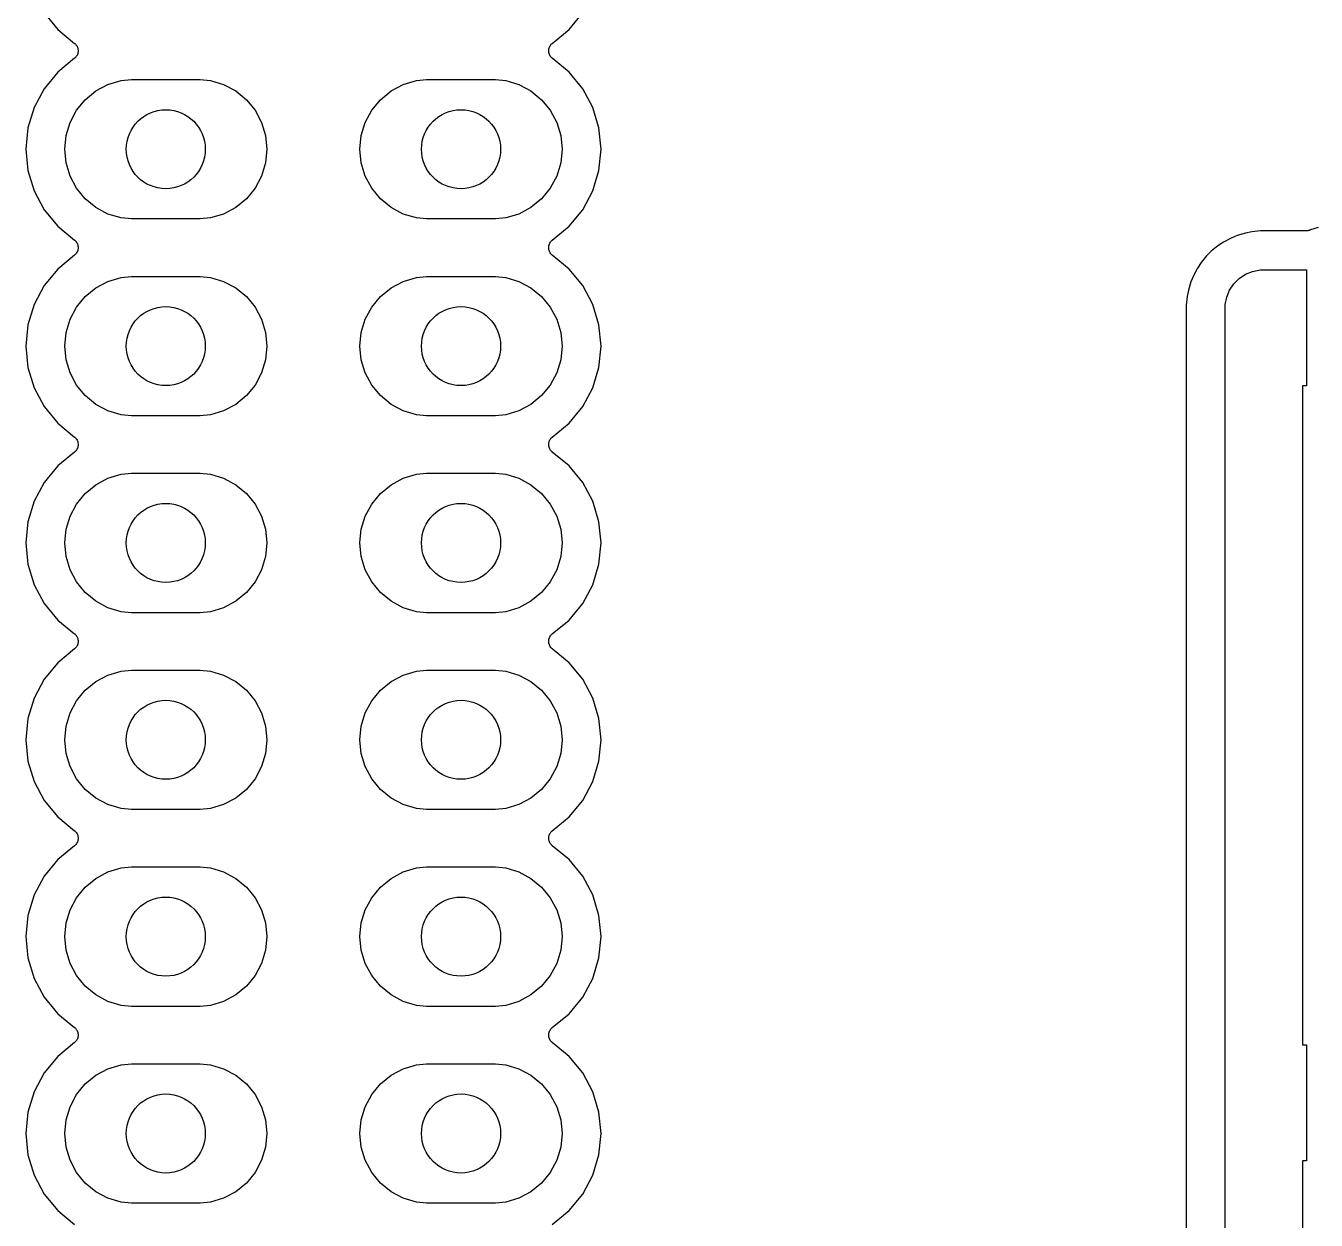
# Model space of a CAD drawing. Extents: x 1.67 to 6.2, y -5.98 to -1.89.
# Drawn here: x 4.532 to 5.188, y -3.111 to -2.504 of the extents above; entities that cross this region are included whole.
import ezdxf

# ---------------------------------------------------------------- set-up
doc = ezdxf.new("R2010")
doc.units = 0
doc.header["$MEASUREMENT"] = 0
doc.layers.add('BLACK', color=7, linetype='CONTINUOUS')

msp = doc.modelspace()

# ---------------------------------------------------------------- linework, layer by layer
at = {"layer": 'BLACK', "linetype": 'CONTINUOUS'}
for p, q in [((4.54174, -2.49754), (4.54863, -2.50593)), ((4.80845, -2.50593), (4.81534, -2.49754)), ((4.54863, -2.50593), (4.5572, -2.51297)), ((4.79988, -2.51297), (4.80845, -2.50593)), ((4.5572, -2.51297), (4.55723, -2.51299)), ((4.55723, -2.51299), (4.55723, -2.51299)), ((4.55723, -2.51299), (4.55723, -2.51299)), ((4.55723, -2.51299), (4.55725, -2.51301)), ((4.55725, -2.51301), (4.55758, -2.51335)), ((4.55758, -2.51335), (4.55791, -2.51368)), ((4.55791, -2.51368), (4.55791, -2.51369)), ((4.55791, -2.51369), (4.55792, -2.5137)), ((4.55792, -2.5137), (4.55818, -2.51409)), ((4.55818, -2.51409), (4.55843, -2.51448)), ((4.55843, -2.51448), (4.55844, -2.51449)), ((4.55844, -2.51449), (4.55845, -2.5145)), ((4.55845, -2.5145), (4.55862, -2.51494)), ((4.55862, -2.51494), (4.5588, -2.51537)), ((4.5588, -2.51537), (4.5588, -2.51538)), ((4.5588, -2.51538), (4.55881, -2.5154)), ((4.55881, -2.5154), (4.55889, -2.51585)), ((4.55897, -2.5173), (4.55888, -2.51776)), ((4.55889, -2.51585), (4.55898, -2.51631)), ((4.55898, -2.51727), (4.55897, -2.51729)), ((4.55897, -2.51729), (4.55897, -2.5173)), ((4.55898, -2.51631), (4.55898, -2.51633)), ((4.55898, -2.51633), (4.55898, -2.51634)), ((4.55898, -2.51634), (4.55898, -2.51681)), ((4.55898, -2.51681), (4.55898, -2.51727)), ((4.7981, -2.5172), (4.79811, -2.51673)), ((4.79811, -2.51722), (4.7981, -2.5172)), ((4.79811, -2.51624), (4.79821, -2.51578)), ((4.79811, -2.51626), (4.79811, -2.51624)), ((4.79811, -2.51627), (4.79811, -2.51626)), ((4.79811, -2.51673), (4.79811, -2.51627)), ((4.79811, -2.51723), (4.79811, -2.51722)), ((4.7982, -2.51769), (4.79811, -2.51723)), ((4.79821, -2.51578), (4.7983, -2.51533)), ((4.7983, -2.51533), (4.79831, -2.51532)), ((4.79831, -2.5153), (4.79849, -2.51487)), ((4.79831, -2.51532), (4.79831, -2.5153)), ((4.79849, -2.51487), (4.79867, -2.51444)), ((4.79867, -2.51444), (4.79868, -2.51443)), ((4.79868, -2.51442), (4.79895, -2.51403)), ((4.79868, -2.51443), (4.79868, -2.51442)), ((4.79895, -2.51403), (4.79921, -2.51365)), ((4.79921, -2.51365), (4.79922, -2.51364)), ((4.79922, -2.51362), (4.79956, -2.5133)), ((4.79922, -2.51364), (4.79922, -2.51362)), ((4.79956, -2.5133), (4.79988, -2.51297)), ((4.5572, -2.52058), (4.54863, -2.52761)), ((4.55753, -2.52025), (4.5572, -2.52058)), ((4.55786, -2.51992), (4.55753, -2.52025)), ((4.55787, -2.51991), (4.55786, -2.51992)), ((4.55788, -2.5199), (4.55787, -2.51991)), ((4.55814, -2.51951), (4.55788, -2.5199)), ((4.5584, -2.51913), (4.55814, -2.51951)), ((4.55841, -2.51911), (4.5584, -2.51913)), ((4.55842, -2.5191), (4.55841, -2.51911)), ((4.5586, -2.51867), (4.55842, -2.5191)), ((4.55878, -2.51824), (4.5586, -2.51867)), ((4.55879, -2.51821), (4.55878, -2.51823)), ((4.55878, -2.51823), (4.55878, -2.51824)), ((4.55888, -2.51776), (4.55879, -2.51821)), ((4.79828, -2.51815), (4.7982, -2.51769)), ((4.79829, -2.51816), (4.79828, -2.51815)), ((4.79829, -2.51818), (4.79829, -2.51816)), ((4.79847, -2.51861), (4.79829, -2.51818)), ((4.79864, -2.51904), (4.79847, -2.51861)), ((4.79865, -2.51905), (4.79864, -2.51904)), ((4.79865, -2.51906), (4.79865, -2.51905)), ((4.79891, -2.51945), (4.79865, -2.51906)), ((4.79916, -2.51984), (4.79891, -2.51945)), ((4.79917, -2.51985), (4.79916, -2.51984)), ((4.79918, -2.51987), (4.79917, -2.51985)), ((4.79951, -2.5202), (4.79918, -2.51987)), ((4.79983, -2.52053), (4.79951, -2.5202)), ((4.79985, -2.52055), (4.79983, -2.52053)), ((4.79986, -2.52055), (4.79985, -2.52055)), ((4.79985, -2.52055), (4.79985, -2.52055)), ((4.79988, -2.52058), (4.79986, -2.52055)), ((4.80845, -2.52761), (4.79988, -2.52058)), ((4.54863, -2.52761), (4.54174, -2.536)), ((4.81534, -2.536), (4.80845, -2.52761)), ((4.54174, -2.536), (4.53663, -2.54558)), ((4.56262, -2.5416), (4.56801, -2.53717)), ((4.56801, -2.53717), (4.57417, -2.53388)), ((4.57417, -2.53388), (4.58085, -2.53185)), ((4.58085, -2.53185), (4.58605, -2.53134)), ((4.58605, -2.53134), (4.62103, -2.53134)), ((4.62103, -2.53134), (4.62624, -2.53185)), ((4.62624, -2.53185), (4.63292, -2.53388)), ((4.63292, -2.53388), (4.63907, -2.53717)), ((4.63907, -2.53717), (4.64447, -2.5416)), ((4.71262, -2.5416), (4.71801, -2.53717)), ((4.71801, -2.53717), (4.72417, -2.53388)), ((4.72417, -2.53388), (4.73085, -2.53185)), ((4.73085, -2.53185), (4.73605, -2.53134)), ((4.73605, -2.53134), (4.77103, -2.53134)), ((4.77103, -2.53134), (4.77624, -2.53185)), ((4.77624, -2.53185), (4.78292, -2.53388)), ((4.78292, -2.53388), (4.78907, -2.53717)), ((4.78907, -2.53717), (4.79447, -2.5416)), ((4.82046, -2.54558), (4.81534, -2.536)), ((4.55819, -2.54699), (4.56262, -2.5416)), ((4.64447, -2.5416), (4.6489, -2.54699)), ((4.70819, -2.54699), (4.71262, -2.5416)), ((4.79447, -2.5416), (4.7989, -2.54699)), ((4.53663, -2.54558), (4.53347, -2.55597)), ((4.5549, -2.55315), (4.55819, -2.54699)), ((4.6489, -2.54699), (4.65219, -2.55315)), ((4.7049, -2.55315), (4.70819, -2.54699)), ((4.7989, -2.54699), (4.80219, -2.55315)), ((4.82361, -2.55597), (4.82046, -2.54558)), ((4.53347, -2.55597), (4.53241, -2.56677)), ((4.55287, -2.55983), (4.5549, -2.55315)), ((4.65219, -2.55315), (4.65421, -2.55983)), ((4.70287, -2.55983), (4.7049, -2.55315)), ((4.80219, -2.55315), (4.80421, -2.55983)), ((4.82468, -2.56677), (4.82361, -2.55597)), ((4.55219, -2.56677), (4.55287, -2.55983)), ((4.65421, -2.55983), (4.6549, -2.56677)), ((4.70219, -2.56677), (4.70287, -2.55983)), ((4.80421, -2.55983), (4.8049, -2.56677)), ((4.53241, -2.56677), (4.53347, -2.57758)), ((4.55287, -2.57372), (4.55219, -2.56677)), ((4.6549, -2.56677), (4.65421, -2.57372)), ((4.70287, -2.57372), (4.70219, -2.56677)), ((4.8049, -2.56677), (4.80421, -2.57372)), ((4.82361, -2.57758), (4.82468, -2.56677)), ((4.5549, -2.5804), (4.55287, -2.57372)), ((4.65421, -2.57372), (4.65219, -2.5804)), ((4.7049, -2.5804), (4.70287, -2.57372)), ((4.80421, -2.57372), (4.80219, -2.5804)), ((4.53347, -2.57758), (4.53663, -2.58797)), ((4.55819, -2.58655), (4.5549, -2.5804)), ((4.65219, -2.5804), (4.6489, -2.58655)), ((4.70819, -2.58655), (4.7049, -2.5804)), ((4.80219, -2.5804), (4.7989, -2.58655)), ((4.82046, -2.58797), (4.82361, -2.57758)), ((4.53663, -2.58797), (4.54174, -2.59754)), ((4.56262, -2.59195), (4.55819, -2.58655)), ((4.6489, -2.58655), (4.64447, -2.59195)), ((4.71262, -2.59195), (4.70819, -2.58655)), ((4.7989, -2.58655), (4.79447, -2.59195)), ((4.81534, -2.59754), (4.82046, -2.58797)), ((4.56801, -2.59638), (4.56262, -2.59195)), ((4.64447, -2.59195), (4.63907, -2.59638)), ((4.71801, -2.59638), (4.71262, -2.59195)), ((4.79447, -2.59195), (4.78907, -2.59638)), ((4.54174, -2.59754), (4.54863, -2.60593)), ((4.57417, -2.59967), (4.56801, -2.59638)), ((4.58085, -2.60169), (4.57417, -2.59967)), ((4.58605, -2.6022), (4.58085, -2.60169)), ((4.62103, -2.6022), (4.58605, -2.6022)), ((4.62624, -2.60169), (4.62103, -2.6022)), ((4.63292, -2.59967), (4.62624, -2.60169)), ((4.63907, -2.59638), (4.63292, -2.59967)), ((4.72417, -2.59967), (4.71801, -2.59638)), ((4.73085, -2.60169), (4.72417, -2.59967)), ((4.73605, -2.6022), (4.73085, -2.60169)), ((4.77103, -2.6022), (4.73605, -2.6022)), ((4.77624, -2.60169), (4.77103, -2.6022)), ((4.78292, -2.59967), (4.77624, -2.60169)), ((4.78907, -2.59638), (4.78292, -2.59967)), ((4.80845, -2.60593), (4.81534, -2.59754)), ((4.54863, -2.60593), (4.5572, -2.61297)), ((4.79988, -2.61297), (4.80845, -2.60593)), ((5.15208, -2.60933), (5.1479, -2.6106)), ((5.15539, -2.60867), (5.15208, -2.60933)), ((5.15973, -2.60824), (5.15539, -2.60867)), ((5.16045, -2.60824), (5.15973, -2.60824)), ((5.16066, -2.60822), (5.16045, -2.60824)), ((5.16087, -2.60823), (5.16066, -2.60822)), ((5.16094, -2.60822), (5.16087, -2.60823)), ((5.16166, -2.60815), (5.16094, -2.60822)), ((5.18307, -2.60815), (5.16166, -2.60815)), ((5.18313, -2.60814), (5.18307, -2.60815)), ((5.18322, -2.60814), (5.18313, -2.60814)), ((5.18368, -2.60815), (5.18322, -2.60814)), ((5.18371, -2.60814), (5.18368, -2.60815)), ((5.18373, -2.60814), (5.18371, -2.60814)), ((5.18418, -2.60806), (5.18373, -2.60814)), ((5.18462, -2.60797), (5.18418, -2.60806)), ((5.18465, -2.60796), (5.18462, -2.60797)), ((5.18468, -2.60796), (5.18465, -2.60796)), ((5.18509, -2.60779), (5.18468, -2.60796)), ((5.18905, -2.60658), (5.18509, -2.60779)), ((4.5572, -2.61297), (4.55723, -2.61299)), ((4.55723, -2.61299), (4.55723, -2.61299)), ((4.55723, -2.61299), (4.55723, -2.61299)), ((4.55723, -2.61299), (4.55725, -2.61301)), ((4.55725, -2.61301), (4.55758, -2.61334)), ((4.55758, -2.61334), (4.55791, -2.61368)), ((4.55791, -2.61368), (4.55791, -2.61369)), ((4.55791, -2.61369), (4.55792, -2.6137)), ((4.55792, -2.6137), (4.55818, -2.61409)), ((4.55818, -2.61409), (4.55843, -2.61448)), ((4.55843, -2.61448), (4.55844, -2.61449)), ((4.55844, -2.61449), (4.55845, -2.6145)), ((4.55845, -2.6145), (4.55862, -2.61494)), ((4.55862, -2.61494), (4.5588, -2.61537)), ((4.5588, -2.61537), (4.5588, -2.61538)), ((4.5588, -2.61538), (4.55881, -2.6154)), ((4.55881, -2.6154), (4.55889, -2.61585)), ((4.55889, -2.61585), (4.55898, -2.61631)), ((4.79811, -2.61624), (4.79821, -2.61578)), ((4.79821, -2.61578), (4.7983, -2.61533)), ((4.7983, -2.61533), (4.79831, -2.61532)), ((4.79831, -2.6153), (4.79849, -2.61487)), ((4.79831, -2.61532), (4.79831, -2.6153)), ((4.79849, -2.61487), (4.79867, -2.61444)), ((4.79867, -2.61444), (4.79868, -2.61443)), ((4.79868, -2.61442), (4.79895, -2.61403)), ((4.79868, -2.61443), (4.79868, -2.61442)), ((4.79895, -2.61403), (4.79921, -2.61365)), ((4.79921, -2.61365), (4.79922, -2.61364)), ((4.79922, -2.61362), (4.79956, -2.6133)), ((4.79922, -2.61364), (4.79922, -2.61362)), ((4.79956, -2.6133), (4.79988, -2.61297)), ((5.13813, -2.61582), (5.13475, -2.61859)), ((5.14093, -2.61394), (5.13813, -2.61582)), ((5.14478, -2.61189), (5.14093, -2.61394)), ((5.1479, -2.6106), (5.14478, -2.61189)), ((4.5572, -2.62058), (4.54863, -2.62761)), ((4.55753, -2.62025), (4.5572, -2.62058)), ((4.55786, -2.61992), (4.55753, -2.62025)), ((4.55787, -2.61991), (4.55786, -2.61992)), ((4.55788, -2.6199), (4.55787, -2.61991)), ((4.55814, -2.61951), (4.55788, -2.6199)), ((4.5584, -2.61913), (4.55814, -2.61951)), ((4.55841, -2.61911), (4.5584, -2.61913)), ((4.55842, -2.6191), (4.55841, -2.61911)), ((4.5586, -2.61867), (4.55842, -2.6191)), ((4.55878, -2.61824), (4.5586, -2.61867)), ((4.55879, -2.61821), (4.55878, -2.61823)), ((4.55878, -2.61823), (4.55878, -2.61824)), ((4.55888, -2.61776), (4.55879, -2.61821)), ((4.55897, -2.6173), (4.55888, -2.61776)), ((4.55898, -2.61727), (4.55897, -2.61729)), ((4.55897, -2.61729), (4.55897, -2.6173)), ((4.55898, -2.61631), (4.55898, -2.61633)), ((4.55898, -2.61633), (4.55898, -2.61634)), ((4.55898, -2.61634), (4.55898, -2.61681)), ((4.55898, -2.61681), (4.55898, -2.61727)), ((4.7981, -2.6172), (4.79811, -2.61674)), ((4.79811, -2.61722), (4.7981, -2.6172)), ((4.79811, -2.61626), (4.79811, -2.61624)), ((4.79811, -2.61627), (4.79811, -2.61626)), ((4.79811, -2.61674), (4.79811, -2.61627)), ((4.79811, -2.61723), (4.79811, -2.61722)), ((4.7982, -2.61769), (4.79811, -2.61723)), ((4.79828, -2.61815), (4.7982, -2.61769)), ((4.79829, -2.61816), (4.79828, -2.61815)), ((4.79829, -2.61818), (4.79829, -2.61816)), ((4.79847, -2.61861), (4.79829, -2.61818)), ((4.79864, -2.61904), (4.79847, -2.61861)), ((4.79865, -2.61905), (4.79864, -2.61904)), ((4.79865, -2.61906), (4.79865, -2.61905)), ((4.79891, -2.61946), (4.79865, -2.61906)), ((4.79916, -2.61984), (4.79891, -2.61946)), ((4.79917, -2.61985), (4.79916, -2.61984)), ((4.79918, -2.61987), (4.79917, -2.61985)), ((4.79951, -2.6202), (4.79918, -2.61987)), ((4.79983, -2.62053), (4.79951, -2.6202)), ((4.79985, -2.62055), (4.79983, -2.62053)), ((4.79986, -2.62055), (4.79985, -2.62055)), ((4.79985, -2.62055), (4.79985, -2.62055)), ((4.79988, -2.62058), (4.79986, -2.62055)), ((4.80845, -2.62761), (4.79988, -2.62058)), ((5.13237, -2.62098), (5.1296, -2.62435)), ((5.13475, -2.61859), (5.13237, -2.62098)), ((4.54863, -2.62761), (4.54174, -2.636)), ((4.81534, -2.636), (4.80845, -2.62761)), ((5.12772, -2.62715), (5.12567, -2.631)), ((5.1296, -2.62435), (5.12772, -2.62715)), ((5.15214, -2.63028), (5.1557, -2.6288)), ((5.1557, -2.6288), (5.15949, -2.62805)), ((5.15949, -2.62805), (5.16142, -2.62805)), ((5.16142, -2.62805), (5.16142, -2.62795)), ((5.16142, -2.62795), (5.18307, -2.62795)), ((5.18307, -2.62795), (5.18307, -2.68701)), ((4.56801, -2.63717), (4.57417, -2.63388)), ((4.57417, -2.63388), (4.58085, -2.63185)), ((4.58085, -2.63185), (4.58605, -2.63134)), ((4.58605, -2.63134), (4.62103, -2.63134)), ((4.62103, -2.63134), (4.62624, -2.63185)), ((4.62624, -2.63185), (4.63292, -2.63388)), ((4.63292, -2.63388), (4.63907, -2.63717)), ((4.71801, -2.63717), (4.72417, -2.63388)), ((4.72417, -2.63388), (4.73085, -2.63185)), ((4.73085, -2.63185), (4.73605, -2.63134)), ((4.73605, -2.63134), (4.77103, -2.63134)), ((4.77103, -2.63134), (4.77624, -2.63185)), ((4.77624, -2.63185), (4.78292, -2.63388)), ((4.78292, -2.63388), (4.78907, -2.63717)), ((5.12438, -2.63412), (5.12311, -2.6383)), ((5.12567, -2.631), (5.12438, -2.63412)), ((5.14406, -2.63836), (5.1462, -2.63515)), ((5.1462, -2.63515), (5.14893, -2.63242)), ((5.14893, -2.63242), (5.15214, -2.63028)), ((4.54174, -2.636), (4.53663, -2.64558)), ((4.55819, -2.64699), (4.56262, -2.6416)), ((4.56262, -2.6416), (4.56801, -2.63717)), ((4.63907, -2.63717), (4.64447, -2.6416)), ((4.64447, -2.6416), (4.6489, -2.64699)), ((4.70819, -2.64699), (4.71262, -2.6416)), ((4.71262, -2.6416), (4.71801, -2.63717)), ((4.78907, -2.63717), (4.79447, -2.6416)), ((4.79447, -2.6416), (4.7989, -2.64699)), ((4.82046, -2.64558), (4.81534, -2.636)), ((5.12245, -2.64161), (5.12202, -2.64595)), ((5.12311, -2.6383), (5.12245, -2.64161)), ((5.14183, -2.64571), (5.14258, -2.64192)), ((5.14258, -2.64192), (5.14406, -2.63836)), ((4.53663, -2.64558), (4.53347, -2.65597)), ((4.5549, -2.65315), (4.55819, -2.64699)), ((4.6489, -2.64699), (4.65219, -2.65315)), ((4.7049, -2.65315), (4.70819, -2.64699)), ((4.7989, -2.64699), (4.80219, -2.65315)), ((4.82361, -2.65597), (4.82046, -2.64558)), ((5.122, -2.64716), (5.12193, -2.64788)), ((5.12193, -2.64788), (5.12193, -2.66708)), ((5.12202, -2.64674), (5.122, -2.64695)), ((5.122, -2.64695), (5.122, -2.64716)), ((5.12202, -2.64595), (5.12202, -2.64668)), ((5.12202, -2.64668), (5.12202, -2.64674)), ((5.14173, -2.66732), (5.14173, -2.64764)), ((5.14173, -2.64764), (5.14183, -2.64764)), ((5.14183, -2.64764), (5.14183, -2.64571)), ((4.55287, -2.65983), (4.5549, -2.65315)), ((4.65219, -2.65315), (4.65421, -2.65983)), ((4.70287, -2.65983), (4.7049, -2.65315)), ((4.80219, -2.65315), (4.80421, -2.65983)), ((4.53347, -2.65597), (4.53241, -2.66677)), ((4.55219, -2.66677), (4.55287, -2.65983)), ((4.65421, -2.65983), (4.6549, -2.66677)), ((4.70219, -2.66677), (4.70287, -2.65983)), ((4.80421, -2.65983), (4.8049, -2.66677)), ((4.82468, -2.66677), (4.82361, -2.65597)), ((4.53241, -2.66677), (4.53347, -2.67758)), ((4.55287, -2.67372), (4.55219, -2.66677)), ((4.6549, -2.66677), (4.65421, -2.67372)), ((4.70287, -2.67372), (4.70219, -2.66677)), ((4.8049, -2.66677), (4.80421, -2.67372)), ((4.82361, -2.67758), (4.82468, -2.66677)), ((5.12193, -2.66708), (5.122, -2.6678)), ((5.122, -2.6678), (5.12201, -2.66787)), ((5.12201, -2.66787), (5.122, -2.66808)), ((5.122, -2.66808), (5.12202, -2.66829)), ((5.12202, -2.66829), (5.12202, -2.66901)), ((5.14173, -3.04134), (5.14173, -2.66732)), ((4.5549, -2.6804), (4.55287, -2.67372)), ((4.65421, -2.67372), (4.65219, -2.6804)), ((4.7049, -2.6804), (4.70287, -2.67372)), ((4.80421, -2.67372), (4.80219, -2.6804)), ((5.12202, -2.66901), (5.12202, -2.66902)), ((5.12202, -2.66902), (5.12203, -2.66908)), ((5.12203, -2.66908), (5.12203, -2.66929)), ((5.12203, -2.66929), (5.12205, -2.6695)), ((5.12205, -2.6695), (5.12205, -3.03916)), ((4.53347, -2.67758), (4.53663, -2.68797)), ((4.55819, -2.68655), (4.5549, -2.6804)), ((4.65219, -2.6804), (4.6489, -2.68655)), ((4.70819, -2.68655), (4.7049, -2.6804)), ((4.80219, -2.6804), (4.7989, -2.68655)), ((4.82046, -2.68797), (4.82361, -2.67758)), ((4.53663, -2.68797), (4.54174, -2.69754)), ((4.56262, -2.69195), (4.55819, -2.68655)), ((4.6489, -2.68655), (4.64447, -2.69195)), ((4.71262, -2.69195), (4.70819, -2.68655)), ((4.7989, -2.68655), (4.79447, -2.69195)), ((4.81534, -2.69754), (4.82046, -2.68797)), ((5.18307, -2.68701), (5.1811, -2.68701)), ((5.1811, -2.68701), (5.1811, -3.02165)), ((4.56801, -2.69638), (4.56262, -2.69195)), ((4.64447, -2.69195), (4.63907, -2.69638)), ((4.71801, -2.69638), (4.71262, -2.69195)), ((4.79447, -2.69195), (4.78907, -2.69638)), ((4.54174, -2.69754), (4.54863, -2.70593)), ((4.57417, -2.69967), (4.56801, -2.69638)), ((4.58085, -2.70169), (4.57417, -2.69967)), ((4.63292, -2.69967), (4.62624, -2.70169)), ((4.63907, -2.69638), (4.63292, -2.69967)), ((4.72417, -2.69967), (4.71801, -2.69638)), ((4.73085, -2.70169), (4.72417, -2.69967)), ((4.78292, -2.69967), (4.77624, -2.70169)), ((4.78907, -2.69638), (4.78292, -2.69967)), ((4.80845, -2.70593), (4.81534, -2.69754)), ((4.54863, -2.70593), (4.5572, -2.71297)), ((4.58605, -2.7022), (4.58085, -2.70169)), ((4.62103, -2.7022), (4.58605, -2.7022)), ((4.62624, -2.70169), (4.62103, -2.7022)), ((4.73605, -2.7022), (4.73085, -2.70169)), ((4.77103, -2.7022), (4.73605, -2.7022)), ((4.77624, -2.70169), (4.77103, -2.7022)), ((4.79988, -2.71297), (4.80845, -2.70593)), ((4.5572, -2.71297), (4.55723, -2.71299)), ((4.55723, -2.71299), (4.55723, -2.71299)), ((4.55723, -2.71299), (4.55723, -2.71299)), ((4.55723, -2.71299), (4.55725, -2.71301)), ((4.55725, -2.71301), (4.55758, -2.71335)), ((4.55758, -2.71335), (4.55791, -2.71368)), ((4.55791, -2.71368), (4.55791, -2.71369)), ((4.55791, -2.71369), (4.55792, -2.7137)), ((4.55792, -2.7137), (4.55818, -2.71409)), ((4.55818, -2.71409), (4.55843, -2.71448)), ((4.79868, -2.71442), (4.79895, -2.71403)), ((4.79895, -2.71403), (4.79921, -2.71365)), ((4.79921, -2.71365), (4.79922, -2.71364)), ((4.79922, -2.71362), (4.79956, -2.7133)), ((4.79922, -2.71364), (4.79922, -2.71362)), ((4.79956, -2.7133), (4.79988, -2.71297)), ((4.5572, -2.72058), (4.54863, -2.72761)), ((4.55753, -2.72025), (4.5572, -2.72058)), ((4.55786, -2.71992), (4.55753, -2.72025)), ((4.55787, -2.71991), (4.55786, -2.71992)), ((4.55788, -2.7199), (4.55787, -2.71991)), ((4.55814, -2.71951), (4.55788, -2.7199)), ((4.5584, -2.71913), (4.55814, -2.71951)), ((4.55841, -2.71911), (4.5584, -2.71913)), ((4.55842, -2.7191), (4.55841, -2.71911)), ((4.5586, -2.71867), (4.55842, -2.7191)), ((4.55843, -2.71448), (4.55844, -2.71449)), ((4.55844, -2.71449), (4.55845, -2.7145)), ((4.55845, -2.7145), (4.55862, -2.71494)), ((4.55878, -2.71824), (4.5586, -2.71867)), ((4.55862, -2.71494), (4.5588, -2.71537)), ((4.55879, -2.71821), (4.55878, -2.71823)), ((4.55878, -2.71823), (4.55878, -2.71824)), ((4.55888, -2.71776), (4.55879, -2.71821)), ((4.5588, -2.71537), (4.5588, -2.71538)), ((4.5588, -2.71538), (4.55881, -2.7154)), ((4.55881, -2.7154), (4.55889, -2.71585)), ((4.55897, -2.7173), (4.55888, -2.71776)), ((4.55889, -2.71585), (4.55898, -2.71631)), ((4.55898, -2.71727), (4.55897, -2.71729)), ((4.55897, -2.71729), (4.55897, -2.7173)), ((4.55898, -2.71631), (4.55898, -2.71633)), ((4.55898, -2.71633), (4.55898, -2.71634)), ((4.55898, -2.71634), (4.55898, -2.71681)), ((4.55898, -2.71681), (4.55898, -2.71727)), ((4.7981, -2.7172), (4.79811, -2.71674)), ((4.79811, -2.71722), (4.7981, -2.7172)), ((4.79811, -2.71624), (4.79821, -2.71578)), ((4.79811, -2.71626), (4.79811, -2.71624)), ((4.79811, -2.71627), (4.79811, -2.71626)), ((4.79811, -2.71674), (4.79811, -2.71627)), ((4.79811, -2.71723), (4.79811, -2.71722)), ((4.7982, -2.71769), (4.79811, -2.71723)), ((4.79828, -2.71815), (4.7982, -2.71769)), ((4.79821, -2.71578), (4.7983, -2.71533)), ((4.79829, -2.71816), (4.79828, -2.71815)), ((4.79829, -2.71818), (4.79829, -2.71816)), ((4.79847, -2.71861), (4.79829, -2.71818)), ((4.7983, -2.71533), (4.79831, -2.71532)), ((4.79831, -2.7153), (4.79849, -2.71487)), ((4.79831, -2.71532), (4.79831, -2.7153)), ((4.79864, -2.71904), (4.79847, -2.71861)), ((4.79849, -2.71487), (4.79867, -2.71444)), ((4.79865, -2.71905), (4.79864, -2.71904)), ((4.79865, -2.71906), (4.79865, -2.71905)), ((4.79891, -2.71946), (4.79865, -2.71906)), ((4.79867, -2.71444), (4.79868, -2.71443)), ((4.79868, -2.71443), (4.79868, -2.71442)), ((4.79916, -2.71984), (4.79891, -2.71946)), ((4.79917, -2.71985), (4.79916, -2.71984)), ((4.79918, -2.71987), (4.79917, -2.71985)), ((4.79951, -2.7202), (4.79918, -2.71987)), ((4.79983, -2.72053), (4.79951, -2.7202)), ((4.79985, -2.72055), (4.79983, -2.72053)), ((4.79986, -2.72055), (4.79985, -2.72055)), ((4.79985, -2.72055), (4.79985, -2.72055)), ((4.79988, -2.72058), (4.79986, -2.72055)), ((4.80845, -2.72761), (4.79988, -2.72058)), ((4.54863, -2.72761), (4.54174, -2.736)), ((4.56801, -2.73717), (4.57417, -2.73388)), ((4.57417, -2.73388), (4.58085, -2.73185)), ((4.58085, -2.73185), (4.58605, -2.73134)), ((4.58605, -2.73134), (4.62103, -2.73134)), ((4.62103, -2.73134), (4.62624, -2.73185)), ((4.62624, -2.73185), (4.63292, -2.73388)), ((4.63292, -2.73388), (4.63907, -2.73717)), ((4.71801, -2.73717), (4.72417, -2.73388)), ((4.72417, -2.73388), (4.73085, -2.73185)), ((4.73085, -2.73185), (4.73605, -2.73134)), ((4.73605, -2.73134), (4.77103, -2.73134)), ((4.77103, -2.73134), (4.77624, -2.73185)), ((4.77624, -2.73185), (4.78292, -2.73388)), ((4.78292, -2.73388), (4.78907, -2.73717)), ((4.81534, -2.736), (4.80845, -2.72761)), ((4.54174, -2.736), (4.53663, -2.74558)), ((4.56262, -2.7416), (4.56801, -2.73717)), ((4.63907, -2.73717), (4.64447, -2.7416)), ((4.71262, -2.7416), (4.71801, -2.73717)), ((4.78907, -2.73717), (4.79447, -2.7416)), ((4.82046, -2.74558), (4.81534, -2.736)), ((4.53663, -2.74558), (4.53347, -2.75597)), ((4.5549, -2.75315), (4.55819, -2.74699)), ((4.55819, -2.74699), (4.56262, -2.7416)), ((4.64447, -2.7416), (4.6489, -2.74699)), ((4.6489, -2.74699), (4.65219, -2.75315)), ((4.7049, -2.75315), (4.70819, -2.74699)), ((4.70819, -2.74699), (4.71262, -2.7416)), ((4.79447, -2.7416), (4.7989, -2.74699)), ((4.7989, -2.74699), (4.80219, -2.75315)), ((4.82361, -2.75597), (4.82046, -2.74558)), ((4.55287, -2.75983), (4.5549, -2.75315)), ((4.65219, -2.75315), (4.65421, -2.75983)), ((4.70287, -2.75983), (4.7049, -2.75315)), ((4.80219, -2.75315), (4.80421, -2.75983)), ((4.53347, -2.75597), (4.53241, -2.76677)), ((4.55219, -2.76677), (4.55287, -2.75983)), ((4.65421, -2.75983), (4.6549, -2.76677)), ((4.70219, -2.76677), (4.70287, -2.75983)), ((4.80421, -2.75983), (4.8049, -2.76677)), ((4.82468, -2.76677), (4.82361, -2.75597)), ((4.53241, -2.76677), (4.53347, -2.77758)), ((4.55287, -2.77372), (4.55219, -2.76677)), ((4.6549, -2.76677), (4.65421, -2.77372)), ((4.70287, -2.77372), (4.70219, -2.76677)), ((4.8049, -2.76677), (4.80421, -2.77372)), ((4.82361, -2.77758), (4.82468, -2.76677)), ((4.53347, -2.77758), (4.53663, -2.78797)), ((4.5549, -2.7804), (4.55287, -2.77372)), ((4.65421, -2.77372), (4.65219, -2.7804)), ((4.7049, -2.7804), (4.70287, -2.77372)), ((4.80421, -2.77372), (4.80219, -2.7804)), ((4.82046, -2.78797), (4.82361, -2.77758)), ((4.55819, -2.78655), (4.5549, -2.7804)), ((4.65219, -2.7804), (4.6489, -2.78655)), ((4.70819, -2.78655), (4.7049, -2.7804)), ((4.80219, -2.7804), (4.7989, -2.78655)), ((4.53663, -2.78797), (4.54174, -2.79754)), ((4.56262, -2.79195), (4.55819, -2.78655)), ((4.56801, -2.79638), (4.56262, -2.79195)), ((4.64447, -2.79195), (4.63907, -2.79638)), ((4.6489, -2.78655), (4.64447, -2.79195)), ((4.71262, -2.79195), (4.70819, -2.78655)), ((4.71801, -2.79638), (4.71262, -2.79195)), ((4.79447, -2.79195), (4.78907, -2.79638)), ((4.7989, -2.78655), (4.79447, -2.79195)), ((4.81534, -2.79754), (4.82046, -2.78797)), ((4.54174, -2.79754), (4.54863, -2.80593)), ((4.57417, -2.79967), (4.56801, -2.79638)), ((4.63907, -2.79638), (4.63292, -2.79967)), ((4.72417, -2.79967), (4.71801, -2.79638)), ((4.78907, -2.79638), (4.78292, -2.79967)), ((4.80845, -2.80593), (4.81534, -2.79754)), ((4.54863, -2.80593), (4.5572, -2.81297)), ((4.58085, -2.80169), (4.57417, -2.79967)), ((4.58605, -2.8022), (4.58085, -2.80169)), ((4.62103, -2.8022), (4.58605, -2.8022)), ((4.62624, -2.80169), (4.62103, -2.8022)), ((4.63292, -2.79967), (4.62624, -2.80169)), ((4.73085, -2.80169), (4.72417, -2.79967)), ((4.73605, -2.8022), (4.73085, -2.80169)), ((4.77103, -2.8022), (4.73605, -2.8022)), ((4.77624, -2.80169), (4.77103, -2.8022)), ((4.78292, -2.79967), (4.77624, -2.80169)), ((4.79988, -2.81297), (4.80845, -2.80593)), ((4.5572, -2.81297), (4.55723, -2.81299)), ((4.55723, -2.81299), (4.55723, -2.81299)), ((4.55723, -2.81299), (4.55723, -2.81299)), ((4.55723, -2.81299), (4.55725, -2.81301)), ((4.55725, -2.81301), (4.55758, -2.81335)), ((4.55758, -2.81335), (4.55791, -2.81368)), ((4.55791, -2.81368), (4.55791, -2.81369)), ((4.55791, -2.81369), (4.55792, -2.8137)), ((4.55792, -2.8137), (4.55818, -2.81409)), ((4.5584, -2.81913), (4.55814, -2.81951)), ((4.55818, -2.81409), (4.55843, -2.81448)), ((4.55841, -2.81911), (4.5584, -2.81913)), ((4.55842, -2.8191), (4.55841, -2.81911)), ((4.5586, -2.81867), (4.55842, -2.8191)), ((4.55843, -2.81448), (4.55844, -2.81449)), ((4.55844, -2.81449), (4.55845, -2.81451)), ((4.55845, -2.81451), (4.55862, -2.81494)), ((4.55878, -2.81824), (4.5586, -2.81867)), ((4.55862, -2.81494), (4.5588, -2.81537)), ((4.55879, -2.81821), (4.55878, -2.81823)), ((4.55878, -2.81823), (4.55878, -2.81824)), ((4.55888, -2.81776), (4.55879, -2.81821)), ((4.5588, -2.81537), (4.5588, -2.81538)), ((4.5588, -2.81538), (4.55881, -2.8154)), ((4.55881, -2.8154), (4.55889, -2.81585)), ((4.55897, -2.8173), (4.55888, -2.81776)), ((4.55889, -2.81585), (4.55898, -2.81631)), ((4.55898, -2.81727), (4.55897, -2.81729)), ((4.55897, -2.81729), (4.55897, -2.8173)), ((4.55898, -2.81631), (4.55898, -2.81633)), ((4.55898, -2.81633), (4.55898, -2.81634)), ((4.55898, -2.81634), (4.55898, -2.81681)), ((4.55898, -2.81681), (4.55898, -2.81727)), ((4.7981, -2.8172), (4.79811, -2.81674)), ((4.79811, -2.81722), (4.7981, -2.8172)), ((4.79811, -2.81624), (4.79821, -2.81578)), ((4.79811, -2.81626), (4.79811, -2.81624)), ((4.79811, -2.81627), (4.79811, -2.81626)), ((4.79811, -2.81674), (4.79811, -2.81627)), ((4.79811, -2.81723), (4.79811, -2.81722)), ((4.7982, -2.81769), (4.79811, -2.81723)), ((4.79828, -2.81815), (4.7982, -2.81769)), ((4.79821, -2.81578), (4.7983, -2.81533)), ((4.79829, -2.81816), (4.79828, -2.81815)), ((4.79829, -2.81818), (4.79829, -2.81816)), ((4.79847, -2.81861), (4.79829, -2.81818)), ((4.7983, -2.81533), (4.79831, -2.81532)), ((4.79831, -2.8153), (4.79849, -2.81487)), ((4.79831, -2.81532), (4.79831, -2.8153)), ((4.79864, -2.81904), (4.79847, -2.81861)), ((4.79849, -2.81487), (4.79867, -2.81444)), ((4.79865, -2.81905), (4.79864, -2.81904)), ((4.79865, -2.81906), (4.79865, -2.81905)), ((4.79891, -2.81946), (4.79865, -2.81906)), ((4.79867, -2.81444), (4.79868, -2.81443)), ((4.79868, -2.81442), (4.79895, -2.81403)), ((4.79868, -2.81443), (4.79868, -2.81442)), ((4.79895, -2.81403), (4.79921, -2.81365)), ((4.79921, -2.81365), (4.79922, -2.81364)), ((4.79922, -2.81362), (4.79956, -2.8133)), ((4.79922, -2.81364), (4.79922, -2.81362)), ((4.79956, -2.8133), (4.79988, -2.81297)), ((4.5572, -2.82058), (4.54863, -2.82761)), ((4.55753, -2.82025), (4.5572, -2.82058)), ((4.55786, -2.81992), (4.55753, -2.82025)), ((4.55787, -2.81991), (4.55786, -2.81992)), ((4.55788, -2.8199), (4.55787, -2.81991)), ((4.55814, -2.81951), (4.55788, -2.8199)), ((4.79916, -2.81984), (4.79891, -2.81946)), ((4.79917, -2.81985), (4.79916, -2.81984)), ((4.79918, -2.81987), (4.79917, -2.81985)), ((4.79951, -2.8202), (4.79918, -2.81987)), ((4.79983, -2.82053), (4.79951, -2.8202)), ((4.79985, -2.82055), (4.79983, -2.82053)), ((4.79986, -2.82055), (4.79985, -2.82055)), ((4.79985, -2.82055), (4.79985, -2.82055)), ((4.79988, -2.82058), (4.79986, -2.82055)), ((4.80845, -2.82761), (4.79988, -2.82058)), ((4.54863, -2.82761), (4.54174, -2.836)), ((4.57417, -2.83388), (4.58085, -2.83185)), ((4.58085, -2.83185), (4.58605, -2.83134)), ((4.58605, -2.83134), (4.62103, -2.83134)), ((4.62103, -2.83134), (4.62624, -2.83185)), ((4.62624, -2.83185), (4.63292, -2.83388)), ((4.72417, -2.83388), (4.73085, -2.83185)), ((4.73085, -2.83185), (4.73605, -2.83134)), ((4.73605, -2.83134), (4.77103, -2.83134)), ((4.77103, -2.83134), (4.77624, -2.83185)), ((4.77624, -2.83185), (4.78292, -2.83388)), ((4.81534, -2.836), (4.80845, -2.82761)), ((4.54174, -2.836), (4.53663, -2.84558)), ((4.56262, -2.8416), (4.56801, -2.83717)), ((4.56801, -2.83717), (4.57417, -2.83388)), ((4.63292, -2.83388), (4.63907, -2.83717)), ((4.63907, -2.83717), (4.64447, -2.8416)), ((4.71262, -2.8416), (4.71801, -2.83717)), ((4.71801, -2.83717), (4.72417, -2.83388)), ((4.78292, -2.83388), (4.78907, -2.83717)), ((4.78907, -2.83717), (4.79447, -2.8416)), ((4.82046, -2.84558), (4.81534, -2.836)), ((4.55819, -2.84699), (4.56262, -2.8416)), ((4.64447, -2.8416), (4.6489, -2.84699)), ((4.70819, -2.84699), (4.71262, -2.8416)), ((4.79447, -2.8416), (4.7989, -2.84699)), ((4.53663, -2.84558), (4.53347, -2.85597)), ((4.5549, -2.85315), (4.55819, -2.84699)), ((4.6489, -2.84699), (4.65219, -2.85315)), ((4.7049, -2.85315), (4.70819, -2.84699)), ((4.7989, -2.84699), (4.80219, -2.85315)), ((4.82361, -2.85597), (4.82046, -2.84558)), ((4.53347, -2.85597), (4.53241, -2.86677)), ((4.55287, -2.85983), (4.5549, -2.85315)), ((4.65219, -2.85315), (4.65421, -2.85983)), ((4.70287, -2.85983), (4.7049, -2.85315)), ((4.80219, -2.85315), (4.80421, -2.85983)), ((4.82468, -2.86677), (4.82361, -2.85597)), ((4.55219, -2.86677), (4.55287, -2.85983)), ((4.65421, -2.85983), (4.6549, -2.86677)), ((4.70219, -2.86677), (4.70287, -2.85983)), ((4.80421, -2.85983), (4.8049, -2.86677)), ((4.53241, -2.86677), (4.53347, -2.87758)), ((4.55287, -2.87372), (4.55219, -2.86677)), ((4.6549, -2.86677), (4.65421, -2.87372)), ((4.70287, -2.87372), (4.70219, -2.86677)), ((4.8049, -2.86677), (4.80421, -2.87372)), ((4.82361, -2.87758), (4.82468, -2.86677)), ((4.53347, -2.87758), (4.53663, -2.88797)), ((4.5549, -2.8804), (4.55287, -2.87372)), ((4.65421, -2.87372), (4.65219, -2.8804)), ((4.7049, -2.8804), (4.70287, -2.87372)), ((4.80421, -2.87372), (4.80219, -2.8804)), ((4.82046, -2.88797), (4.82361, -2.87758)), ((4.55819, -2.88655), (4.5549, -2.8804)), ((4.65219, -2.8804), (4.6489, -2.88655)), ((4.70819, -2.88655), (4.7049, -2.8804)), ((4.80219, -2.8804), (4.7989, -2.88655)), ((4.53663, -2.88797), (4.54174, -2.89754)), ((4.56262, -2.89195), (4.55819, -2.88655)), ((4.6489, -2.88655), (4.64447, -2.89195)), ((4.71262, -2.89195), (4.70819, -2.88655)), ((4.7989, -2.88655), (4.79447, -2.89195)), ((4.81534, -2.89754), (4.82046, -2.88797)), ((4.54174, -2.89754), (4.54863, -2.90593)), ((4.56801, -2.89638), (4.56262, -2.89195)), ((4.57417, -2.89967), (4.56801, -2.89638)), ((4.63907, -2.89638), (4.63292, -2.89967)), ((4.64447, -2.89195), (4.63907, -2.89638)), ((4.71801, -2.89638), (4.71262, -2.89195)), ((4.72417, -2.89967), (4.71801, -2.89638)), ((4.78907, -2.89638), (4.78292, -2.89967)), ((4.79447, -2.89195), (4.78907, -2.89638)), ((4.80845, -2.90593), (4.81534, -2.89754)), ((4.58085, -2.90169), (4.57417, -2.89967)), ((4.58605, -2.9022), (4.58085, -2.90169)), ((4.62103, -2.9022), (4.58605, -2.9022)), ((4.62624, -2.90169), (4.62103, -2.9022)), ((4.63292, -2.89967), (4.62624, -2.90169)), ((4.73085, -2.90169), (4.72417, -2.89967)), ((4.73605, -2.9022), (4.73085, -2.90169)), ((4.77103, -2.9022), (4.73605, -2.9022)), ((4.77624, -2.90169), (4.77103, -2.9022)), ((4.78292, -2.89967), (4.77624, -2.90169)), ((4.54863, -2.90593), (4.5572, -2.91297)), ((4.79988, -2.91297), (4.80845, -2.90593)), ((4.5572, -2.91297), (4.55723, -2.91299)), ((4.55723, -2.91299), (4.55723, -2.91299)), ((4.55723, -2.91299), (4.55723, -2.91299)), ((4.55723, -2.91299), (4.55725, -2.91301)), ((4.55725, -2.91301), (4.55758, -2.91335)), ((4.55758, -2.91335), (4.55791, -2.91368)), ((4.55791, -2.91368), (4.55791, -2.91369)), ((4.55791, -2.91369), (4.55792, -2.9137)), ((4.55792, -2.9137), (4.55818, -2.91409)), ((4.55818, -2.91409), (4.55843, -2.91448)), ((4.55843, -2.91448), (4.55844, -2.91449)), ((4.55844, -2.91449), (4.55845, -2.91451)), ((4.55845, -2.91451), (4.55862, -2.91494)), ((4.55862, -2.91494), (4.5588, -2.91537)), ((4.5588, -2.91537), (4.5588, -2.91538)), ((4.5588, -2.91538), (4.55881, -2.9154)), ((4.55881, -2.9154), (4.55889, -2.91585)), ((4.55897, -2.9173), (4.55888, -2.91776)), ((4.55889, -2.91585), (4.55898, -2.91631)), ((4.55898, -2.91727), (4.55897, -2.91729)), ((4.55897, -2.91729), (4.55897, -2.9173)), ((4.55898, -2.91631), (4.55898, -2.91633)), ((4.55898, -2.91633), (4.55898, -2.91634)), ((4.55898, -2.91634), (4.55898, -2.91681)), ((4.55898, -2.91681), (4.55898, -2.91727)), ((4.7981, -2.9172), (4.79811, -2.91674)), ((4.79811, -2.91722), (4.7981, -2.9172)), ((4.79811, -2.91624), (4.79821, -2.91578)), ((4.79811, -2.91626), (4.79811, -2.91624)), ((4.79811, -2.91627), (4.79811, -2.91626)), ((4.79811, -2.91674), (4.79811, -2.91627)), ((4.79811, -2.91723), (4.79811, -2.91722)), ((4.7982, -2.91769), (4.79811, -2.91723)), ((4.79821, -2.91578), (4.7983, -2.91533)), ((4.7983, -2.91533), (4.79831, -2.91532)), ((4.79831, -2.9153), (4.79849, -2.91487)), ((4.79831, -2.91532), (4.79831, -2.9153)), ((4.79849, -2.91487), (4.79867, -2.91444)), ((4.79867, -2.91444), (4.79868, -2.91443)), ((4.79868, -2.91442), (4.79895, -2.91403)), ((4.79868, -2.91443), (4.79868, -2.91442)), ((4.79895, -2.91403), (4.79921, -2.91365)), ((4.79921, -2.91365), (4.79922, -2.91364)), ((4.79922, -2.91362), (4.79956, -2.9133)), ((4.79922, -2.91364), (4.79922, -2.91362)), ((4.79956, -2.9133), (4.79988, -2.91297)), ((4.5572, -2.92058), (4.54863, -2.92761)), ((4.55753, -2.92025), (4.5572, -2.92058)), ((4.55786, -2.91992), (4.55753, -2.92025)), ((4.55787, -2.91991), (4.55786, -2.91992)), ((4.55788, -2.9199), (4.55787, -2.91991)), ((4.55814, -2.91951), (4.55788, -2.9199)), ((4.5584, -2.91913), (4.55814, -2.91951)), ((4.55841, -2.91911), (4.5584, -2.91913)), ((4.55842, -2.9191), (4.55841, -2.91911)), ((4.5586, -2.91867), (4.55842, -2.9191)), ((4.55878, -2.91824), (4.5586, -2.91867)), ((4.55879, -2.91821), (4.55878, -2.91823)), ((4.55878, -2.91823), (4.55878, -2.91824)), ((4.55888, -2.91776), (4.55879, -2.91821)), ((4.79828, -2.91815), (4.7982, -2.91769)), ((4.79829, -2.91816), (4.79828, -2.91815)), ((4.79829, -2.91818), (4.79829, -2.91816)), ((4.79847, -2.91861), (4.79829, -2.91818)), ((4.79864, -2.91904), (4.79847, -2.91861)), ((4.79865, -2.91905), (4.79864, -2.91904)), ((4.79865, -2.91906), (4.79865, -2.91905)), ((4.79891, -2.91946), (4.79865, -2.91906)), ((4.79916, -2.91984), (4.79891, -2.91946)), ((4.79917, -2.91985), (4.79916, -2.91984)), ((4.79918, -2.91987), (4.79917, -2.91985)), ((4.79951, -2.9202), (4.79918, -2.91987)), ((4.79983, -2.92053), (4.79951, -2.9202)), ((4.79985, -2.92055), (4.79983, -2.92053)), ((4.79986, -2.92055), (4.79985, -2.92055)), ((4.79985, -2.92055), (4.79985, -2.92055)), ((4.79988, -2.92058), (4.79986, -2.92055)), ((4.80845, -2.92761), (4.79988, -2.92058)), ((4.54863, -2.92761), (4.54174, -2.936)), ((4.81534, -2.936), (4.80845, -2.92761)), ((4.54174, -2.936), (4.53663, -2.94558)), ((4.56262, -2.9416), (4.56801, -2.93717)), ((4.56801, -2.93717), (4.57417, -2.93388)), ((4.57417, -2.93388), (4.58085, -2.93185)), ((4.58085, -2.93185), (4.58605, -2.93134)), ((4.58605, -2.93134), (4.62103, -2.93134)), ((4.62103, -2.93134), (4.62624, -2.93185)), ((4.62624, -2.93185), (4.63292, -2.93388)), ((4.63292, -2.93388), (4.63907, -2.93717)), ((4.63907, -2.93717), (4.64447, -2.9416)), ((4.71262, -2.9416), (4.71801, -2.93717)), ((4.71801, -2.93717), (4.72417, -2.93388)), ((4.72417, -2.93388), (4.73085, -2.93185)), ((4.73085, -2.93185), (4.73605, -2.93134)), ((4.73605, -2.93134), (4.77103, -2.93134)), ((4.77103, -2.93134), (4.77624, -2.93185)), ((4.77624, -2.93185), (4.78292, -2.93388)), ((4.78292, -2.93388), (4.78907, -2.93717)), ((4.78907, -2.93717), (4.79447, -2.9416)), ((4.82046, -2.94558), (4.81534, -2.936)), ((4.55819, -2.94699), (4.56262, -2.9416)), ((4.64447, -2.9416), (4.6489, -2.94699)), ((4.70819, -2.94699), (4.71262, -2.9416)), ((4.79447, -2.9416), (4.7989, -2.94699)), ((4.53663, -2.94558), (4.53347, -2.95597)), ((4.5549, -2.95315), (4.55819, -2.94699)), ((4.6489, -2.94699), (4.65219, -2.95315)), ((4.7049, -2.95315), (4.70819, -2.94699)), ((4.7989, -2.94699), (4.80219, -2.95315)), ((4.82361, -2.95597), (4.82046, -2.94558)), ((4.53347, -2.95597), (4.53241, -2.96677)), ((4.55287, -2.95983), (4.5549, -2.95315)), ((4.65219, -2.95315), (4.65421, -2.95983)), ((4.70287, -2.95983), (4.7049, -2.95315)), ((4.80219, -2.95315), (4.80421, -2.95983)), ((4.82468, -2.96677), (4.82361, -2.95597)), ((4.55219, -2.96677), (4.55287, -2.95983)), ((4.65421, -2.95983), (4.6549, -2.96677)), ((4.70219, -2.96677), (4.70287, -2.95983)), ((4.80421, -2.95983), (4.8049, -2.96677)), ((4.53241, -2.96677), (4.53347, -2.97758)), ((4.55287, -2.97372), (4.55219, -2.96677)), ((4.6549, -2.96677), (4.65421, -2.97372)), ((4.70287, -2.97372), (4.70219, -2.96677)), ((4.8049, -2.96677), (4.80421, -2.97372)), ((4.82361, -2.97758), (4.82468, -2.96677)), ((4.5549, -2.9804), (4.55287, -2.97372)), ((4.65421, -2.97372), (4.65219, -2.9804)), ((4.7049, -2.9804), (4.70287, -2.97372)), ((4.80421, -2.97372), (4.80219, -2.9804)), ((4.53347, -2.97758), (4.53663, -2.98797)), ((4.55819, -2.98655), (4.5549, -2.9804)), ((4.65219, -2.9804), (4.6489, -2.98655)), ((4.70819, -2.98655), (4.7049, -2.9804)), ((4.80219, -2.9804), (4.7989, -2.98655)), ((4.82046, -2.98797), (4.82361, -2.97758)), ((4.53663, -2.98797), (4.54174, -2.99754)), ((4.56262, -2.99195), (4.55819, -2.98655)), ((4.6489, -2.98655), (4.64447, -2.99195)), ((4.71262, -2.99195), (4.70819, -2.98655)), ((4.7989, -2.98655), (4.79447, -2.99195)), ((4.81534, -2.99754), (4.82046, -2.98797)), ((4.56801, -2.99638), (4.56262, -2.99195)), ((4.64447, -2.99195), (4.63907, -2.99638)), ((4.71801, -2.99638), (4.71262, -2.99195)), ((4.79447, -2.99195), (4.78907, -2.99638)), ((4.54174, -2.99754), (4.54863, -3.00593)), ((4.57417, -2.99967), (4.56801, -2.99638)), ((4.58085, -3.00169), (4.57417, -2.99967)), ((4.58605, -3.0022), (4.58085, -3.00169)), ((4.62103, -3.0022), (4.58605, -3.0022)), ((4.62624, -3.00169), (4.62103, -3.0022)), ((4.63292, -2.99967), (4.62624, -3.00169)), ((4.63907, -2.99638), (4.63292, -2.99967)), ((4.72417, -2.99967), (4.71801, -2.99638)), ((4.73085, -3.00169), (4.72417, -2.99967)), ((4.73605, -3.0022), (4.73085, -3.00169)), ((4.77103, -3.0022), (4.73605, -3.0022)), ((4.77624, -3.00169), (4.77103, -3.0022)), ((4.78292, -2.99967), (4.77624, -3.00169)), ((4.78907, -2.99638), (4.78292, -2.99967)), ((4.80845, -3.00593), (4.81534, -2.99754)), ((4.54863, -3.00593), (4.5572, -3.01297)), ((4.79988, -3.01297), (4.80845, -3.00593)), ((4.5572, -3.01297), (4.55723, -3.01299)), ((4.55723, -3.01299), (4.55723, -3.01299)), ((4.55723, -3.01299), (4.55723, -3.01299)), ((4.55723, -3.01299), (4.55725, -3.01301)), ((4.55725, -3.01301), (4.55758, -3.01335)), ((4.55758, -3.01335), (4.55791, -3.01368)), ((4.55791, -3.01368), (4.55791, -3.01369)), ((4.55791, -3.01369), (4.55792, -3.0137)), ((4.55792, -3.0137), (4.55818, -3.01409)), ((4.55818, -3.01409), (4.55843, -3.01448)), ((4.55843, -3.01448), (4.55844, -3.01449)), ((4.55844, -3.01449), (4.55845, -3.0145)), ((4.55845, -3.0145), (4.55862, -3.01494)), ((4.55862, -3.01494), (4.5588, -3.01537)), ((4.5588, -3.01537), (4.5588, -3.01538)), ((4.5588, -3.01538), (4.55881, -3.0154)), ((4.55881, -3.0154), (4.55889, -3.01585)), ((4.55889, -3.01585), (4.55898, -3.01631)), ((4.79811, -3.01624), (4.79821, -3.01578)), ((4.79821, -3.01578), (4.7983, -3.01533)), ((4.7983, -3.01533), (4.79831, -3.01532)), ((4.79831, -3.0153), (4.79849, -3.01487)), ((4.79831, -3.01532), (4.79831, -3.0153)), ((4.79849, -3.01487), (4.79867, -3.01444)), ((4.79867, -3.01444), (4.79868, -3.01443)), ((4.79868, -3.01442), (4.79895, -3.01403)), ((4.79868, -3.01443), (4.79868, -3.01442)), ((4.79895, -3.01403), (4.79921, -3.01365)), ((4.79921, -3.01365), (4.79922, -3.01364)), ((4.79922, -3.01362), (4.79956, -3.0133)), ((4.79922, -3.01364), (4.79922, -3.01362)), ((4.79956, -3.0133), (4.79988, -3.01297)), ((4.5572, -3.02058), (4.54863, -3.02761)), ((4.55753, -3.02025), (4.5572, -3.02058)), ((4.55786, -3.01992), (4.55753, -3.02025)), ((4.55787, -3.01991), (4.55786, -3.01992)), ((4.55788, -3.0199), (4.55787, -3.01991)), ((4.55814, -3.01951), (4.55788, -3.0199)), ((4.5584, -3.01913), (4.55814, -3.01951)), ((4.55841, -3.01911), (4.5584, -3.01913)), ((4.55842, -3.0191), (4.55841, -3.01911)), ((4.5586, -3.01867), (4.55842, -3.0191)), ((4.55878, -3.01824), (4.5586, -3.01867)), ((4.55879, -3.01821), (4.55878, -3.01823)), ((4.55878, -3.01823), (4.55878, -3.01824)), ((4.55888, -3.01776), (4.55879, -3.01821)), ((4.55897, -3.0173), (4.55888, -3.01776)), ((4.55898, -3.01727), (4.55897, -3.01729)), ((4.55897, -3.01729), (4.55897, -3.0173)), ((4.55898, -3.01631), (4.55898, -3.01633)), ((4.55898, -3.01633), (4.55898, -3.01634)), ((4.55898, -3.01634), (4.55898, -3.0168)), ((4.55898, -3.0168), (4.55898, -3.01727)), ((4.7981, -3.0172), (4.79811, -3.01674)), ((4.79811, -3.01722), (4.7981, -3.0172)), ((4.79811, -3.01626), (4.79811, -3.01624)), ((4.79811, -3.01627), (4.79811, -3.01626)), ((4.79811, -3.01674), (4.79811, -3.01627)), ((4.79811, -3.01723), (4.79811, -3.01722)), ((4.7982, -3.01769), (4.79811, -3.01723)), ((4.79828, -3.01815), (4.7982, -3.01769)), ((4.79829, -3.01816), (4.79828, -3.01815)), ((4.79829, -3.01818), (4.79829, -3.01816)), ((4.79847, -3.01861), (4.79829, -3.01818)), ((4.79864, -3.01904), (4.79847, -3.01861)), ((4.79865, -3.01905), (4.79864, -3.01904)), ((4.79865, -3.01906), (4.79865, -3.01905)), ((4.79891, -3.01946), (4.79865, -3.01906)), ((4.79916, -3.01984), (4.79891, -3.01946)), ((4.79917, -3.01985), (4.79916, -3.01984)), ((4.79918, -3.01987), (4.79917, -3.01985)), ((4.79951, -3.0202), (4.79918, -3.01987)), ((4.79983, -3.02053), (4.79951, -3.0202)), ((4.79985, -3.02055), (4.79983, -3.02053)), ((4.79986, -3.02055), (4.79985, -3.02055)), ((4.79985, -3.02055), (4.79985, -3.02055)), ((4.79988, -3.02058), (4.79986, -3.02055)), ((4.80845, -3.02761), (4.79988, -3.02058)), ((5.1811, -3.02165), (5.18307, -3.02165)), ((5.18307, -3.02165), (5.18307, -3.08071)), ((4.54863, -3.02761), (4.54174, -3.036)), ((4.81534, -3.036), (4.80845, -3.02761)), ((4.56801, -3.03717), (4.57417, -3.03388)), ((4.57417, -3.03388), (4.58085, -3.03185)), ((4.58085, -3.03185), (4.58605, -3.03134)), ((4.58605, -3.03134), (4.62103, -3.03134)), ((4.62103, -3.03134), (4.62624, -3.03185)), ((4.62624, -3.03185), (4.63292, -3.03388)), ((4.63292, -3.03388), (4.63907, -3.03717)), ((4.71801, -3.03717), (4.72417, -3.03388)), ((4.72417, -3.03388), (4.73085, -3.03185)), ((4.73085, -3.03185), (4.73605, -3.03134)), ((4.73605, -3.03134), (4.77103, -3.03134)), ((4.77103, -3.03134), (4.77624, -3.03185)), ((4.77624, -3.03185), (4.78292, -3.03388)), ((4.78292, -3.03388), (4.78907, -3.03717)), ((4.54174, -3.036), (4.53663, -3.04558)), ((4.55819, -3.04699), (4.56262, -3.0416)), ((4.56262, -3.0416), (4.56801, -3.03717)), ((4.63907, -3.03717), (4.64447, -3.0416)), ((4.64447, -3.0416), (4.6489, -3.04699)), ((4.70819, -3.04699), (4.71262, -3.0416)), ((4.71262, -3.0416), (4.71801, -3.03717)), ((4.78907, -3.03717), (4.79447, -3.0416)), ((4.79447, -3.0416), (4.7989, -3.04699)), ((4.82046, -3.04558), (4.81534, -3.036)), ((5.122, -3.04086), (5.12193, -3.04158)), ((5.12193, -3.04158), (5.12193, -3.06078)), ((5.12202, -3.04044), (5.122, -3.04065)), ((5.122, -3.04065), (5.122, -3.04086)), ((5.12205, -3.03923), (5.12202, -3.03944)), ((5.12202, -3.03944), (5.12202, -3.03964)), ((5.12202, -3.03964), (5.12202, -3.03965)), ((5.12202, -3.03965), (5.12202, -3.04038)), ((5.12202, -3.04038), (5.12202, -3.04044)), ((5.12205, -3.03916), (5.12205, -3.03923)), ((5.14173, -3.06102), (5.14173, -3.04134)), ((5.14173, -3.04134), (5.14173, -3.04134)), ((4.53663, -3.04558), (4.53347, -3.05597)), ((4.5549, -3.05315), (4.55819, -3.04699)), ((4.6489, -3.04699), (4.65219, -3.05315)), ((4.7049, -3.05315), (4.70819, -3.04699)), ((4.7989, -3.04699), (4.80219, -3.05315)), ((4.82361, -3.05597), (4.82046, -3.04558)), ((4.55287, -3.05983), (4.5549, -3.05315)), ((4.65219, -3.05315), (4.65421, -3.05983)), ((4.70287, -3.05983), (4.7049, -3.05315)), ((4.80219, -3.05315), (4.80421, -3.05983)), ((4.53347, -3.05597), (4.53241, -3.06677)), ((4.55219, -3.06677), (4.55287, -3.05983)), ((4.65421, -3.05983), (4.6549, -3.06677)), ((4.70219, -3.06677), (4.70287, -3.05983)), ((4.80421, -3.05983), (4.8049, -3.06677)), ((4.82468, -3.06677), (4.82361, -3.05597)), ((5.12193, -3.06078), (5.122, -3.0615)), ((5.122, -3.0615), (5.12201, -3.06157)), ((5.12201, -3.06157), (5.122, -3.06178)), ((5.14173, -3.43504), (5.14173, -3.06102)), ((4.53241, -3.06677), (4.53347, -3.07758)), ((4.55287, -3.07372), (4.55219, -3.06677)), ((4.6549, -3.06677), (4.65421, -3.07372)), ((4.70287, -3.07372), (4.70219, -3.06677)), ((4.8049, -3.06677), (4.80421, -3.07372)), ((4.82361, -3.07758), (4.82468, -3.06677)), ((5.122, -3.06178), (5.12202, -3.06199)), ((5.12202, -3.06199), (5.12202, -3.06271)), ((5.12202, -3.06271), (5.12202, -3.06272)), ((5.12202, -3.06272), (5.12203, -3.06279)), ((5.12203, -3.06279), (5.12203, -3.06299)), ((5.12203, -3.06299), (5.12205, -3.0632)), ((5.12205, -3.0632), (5.12205, -3.43286)), ((4.5549, -3.0804), (4.55287, -3.07372)), ((4.65421, -3.07372), (4.65219, -3.0804)), ((4.7049, -3.0804), (4.70287, -3.07372)), ((4.80421, -3.07372), (4.80219, -3.0804)), ((4.53347, -3.07758), (4.53663, -3.08797)), ((4.55819, -3.08655), (4.5549, -3.0804)), ((4.65219, -3.0804), (4.6489, -3.08655)), ((4.70819, -3.08655), (4.7049, -3.0804)), ((4.80219, -3.0804), (4.7989, -3.08655)), ((4.82046, -3.08797), (4.82361, -3.07758)), ((5.18307, -3.08071), (5.1811, -3.08071)), ((5.1811, -3.08071), (5.1811, -3.41535)), ((4.53663, -3.08797), (4.54174, -3.09754)), ((4.56262, -3.09195), (4.55819, -3.08655)), ((4.6489, -3.08655), (4.64447, -3.09195)), ((4.71262, -3.09195), (4.70819, -3.08655)), ((4.7989, -3.08655), (4.79447, -3.09195)), ((4.81534, -3.09754), (4.82046, -3.08797)), ((4.56801, -3.09638), (4.56262, -3.09195)), ((4.64447, -3.09195), (4.63907, -3.09638)), ((4.71801, -3.09638), (4.71262, -3.09195)), ((4.79447, -3.09195), (4.78907, -3.09638)), ((4.54174, -3.09754), (4.54863, -3.10593)), ((4.57417, -3.09967), (4.56801, -3.09638)), ((4.58085, -3.10169), (4.57417, -3.09967)), ((4.63292, -3.09967), (4.62624, -3.10169)), ((4.63907, -3.09638), (4.63292, -3.09967)), ((4.72417, -3.09967), (4.71801, -3.09638)), ((4.73085, -3.10169), (4.72417, -3.09967)), ((4.78292, -3.09967), (4.77624, -3.10169)), ((4.78907, -3.09638), (4.78292, -3.09967)), ((4.80845, -3.10593), (4.81534, -3.09754)), ((4.54863, -3.10593), (4.5572, -3.11297)), ((4.58605, -3.1022), (4.58085, -3.10169)), ((4.62103, -3.1022), (4.58605, -3.1022)), ((4.62624, -3.10169), (4.62103, -3.1022)), ((4.73605, -3.1022), (4.73085, -3.10169)), ((4.77103, -3.1022), (4.73605, -3.1022)), ((4.77624, -3.10169), (4.77103, -3.1022)), ((4.79988, -3.11297), (4.80845, -3.10593))]:
    msp.add_line(p, q, dxfattribs=at)
at = {"layer": 'BLACK'}
for centre in [(4.60354, -2.56677), (4.75354, -2.56677), (4.60354, -2.66677), (4.75354, -2.66677), (4.60354, -2.76677), (4.75354, -2.76677), (4.60354, -2.86677), (4.75354, -2.86677), (4.60354, -2.96677), (4.75354, -2.96677), (4.60354, -3.06677), (4.75354, -3.06677)]:
    msp.add_circle(centre, 0.02008, dxfattribs=at)

doc.saveas('drawing.dxf')
